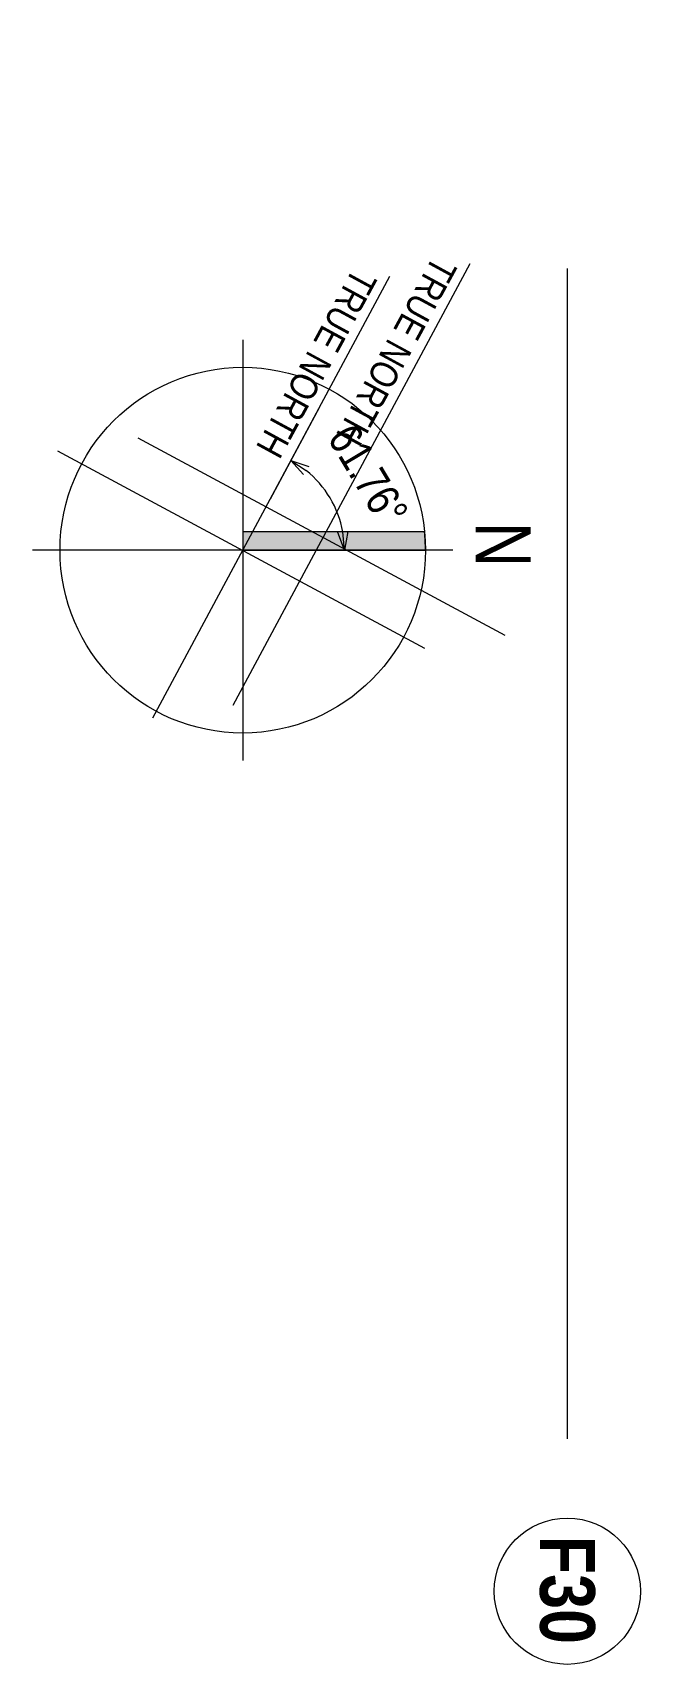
# Model space of a CAD drawing. Extents: x -14231 to 343475, y -171733 to 30720.
# Drawn here: x 203366 to 211682, y -171733 to -149424 of the extents above; entities that cross this region are included whole.
import ezdxf

# ---------------------------------------------------------------- set-up
doc = ezdxf.new("R2010")
doc.units = 0
doc.header["$LTSCALE"] = 8
doc.linetypes.add('IDA - Grid Line', pattern=[3500, 2000, -500, 500, -500])
doc.layers.get('0').update_dxf_attribs({"color": 1, "linetype": 'CONTINUOUS'})
for name, color, linetype, lineweight in [('A-_--------_A', 7, 'CONTINUOUS', 9), ('A-_ANOTGRID_E', 7, 'CONTINUOUS', 9), ('A-_ANOTTEXT_A', 7, 'CONTINUOUS', 9), ('A-ANOT----_D', 7, 'CONTINUOUS', 9)]:
    doc.layers.add(name, color=color, linetype=linetype, lineweight=lineweight)
doc.layers.add('A-_--------_E-', color=7, linetype='CONTINUOUS', lineweight=9, true_color=0x00a600)
doc.styles.add('Arial Narrow', font='ARIALN.TTF', dxfattribs={"height": 0.2})
doc.styles.add('Arial Narrow_1', font='ARIALN.TTF', dxfattribs={"height": 0.18})
doc.styles.add('Arial Narrow_B', font='ARIALNB.TTF', dxfattribs={"height": 750})
doc.styles.add('Arial_1', font='arial.ttf', dxfattribs={"width": 0.8, "height": 450})

# ---------------------------------------------------------------- blocks, each defined once
blk = doc.blocks.new('Grid - 4 mm Dia-18759-PH1 LEVEL 3 - PROBE')
at = {"layer": 'A-_ANOTGRID_E', "color": 253, "true_color": 0xaaaaaa}
blk.add_circle((0, 0), 4, dxfattribs=at)
blk = doc.blocks.new('_Open30')
at = {"color": 0, "linetype": 'ByBlock', "lineweight": -2}
for p, q in [((-1, 0.268), (0, 0)), ((0, 0), (-1, -0.268)), ((0, 0), (-1, 0))]:
    blk.add_line(p, q, dxfattribs=at)

msp = doc.modelspace()

# ---------------------------------------------------------------- hatches: boundary and pattern name
at = {"layer": 'A-_--------_A'}
h = msp.add_hatch(color=256, dxfattribs=at)
edge = h.paths.add_edge_path()
edge.add_line((206241.4619, -156250.026), (208728.9305, -156250.026))
edge.add_arc((206241.4619, -156500.026), 2500, 0, 5.73917048, ccw=False)
edge.add_line((208741.4619, -156500.026), (206241.4619, -156500.026))
edge.add_line((206241.4619, -156500.026), (206241.4619, -156250.026))

# ---------------------------------------------------------------- linework, layer by layer
for p, q in [((206241.4619, -153625.026), (206241.4619, -159375.026)), ((206241.4619, -156250.026), (206241.4619, -156500.026)), ((208728.9305, -156250.026), (206241.4619, -156250.026)), ((209116.4619, -156500.026), (203366.4619, -156500.026)), ((206241.4619, -156500.026), (208741.4619, -156500.026))]:
    msp.add_line(p, q, dxfattribs=at)
msp.add_circle((206241.4619, -156500.026), 2500, dxfattribs=at)
msp.add_arc((206241.4619, -156500.026), 2500, 0, 5.73917048, dxfattribs=at)
at = {"layer": 'A-_--------_E-', "color": 7}
for p, q in [((206109.4827, -158618.8298), (209352.417, -152580.9082)), ((205009.4827, -158793.8109), (208252.417, -152755.8893)), ((204808.094, -154965.7539), (209829.642, -157662.7996)), ((203708.094, -155140.7351), (208729.642, -157837.7808))]:
    msp.add_line(p, q, dxfattribs=at)
at = {"layer": 'A-_ANOTGRID_E', "color": 254, "linetype": 'IDA - Grid Line', "true_color": 0xd4d4d4}
msp.add_line((210682.2899, -12650.3661), (210682.2899, -169732.6721), dxfattribs=at)
at = {"layer": 'A-ANOT----_D'}
for p, q in [((207290.6445, -154546.5846), (206616.3831, -155801.9716)), ((208458.8292, -156500.026), (207033.8292, -156500.026))]:
    msp.add_line(p, q, dxfattribs=at)
msp.add_arc((206241.4619, -156500.026), 1392.3673, 10.30134507, 51.45865493, dxfattribs=at)

# ---------------------------------------------------------------- block references
at = {"layer": 'A-_ANOTGRID_E', "color": 254, "lineweight": 5, "true_color": 0xd4d4d4, "xscale": 249.9999999999999, "yscale": 249.9999999999999, "zscale": 249.9999999999999, "rotation": 179.9999999999995}
msp.add_blockref('Grid - 4 mm Dia-18759-PH1 LEVEL 3 - PROBE', (210682.2899, -170732.6721), dxfattribs=at)
at = {"layer": 'A-ANOT----_D', "xscale": 250, "yscale": 250, "zscale": 250}
for p, rotation in [((206900.2826, -155273.3876), 146.6093274653355), ((207633.8292, -156500.026), 275.1506725346607)]:
    msp.add_blockref('_Open30', p, dxfattribs=dict(at, rotation=rotation))

# ---------------------------------------------------------------- texts
at = {"layer": 'A-_--------_A', "insert": (210179.8249, -156113.8289), "char_height": 750, "width": 761.603125, "attachment_point": 1, "rotation": 270, "style": 'Arial Narrow'}
msp.add_mtext('N', dxfattribs=at)
at = {"layer": 'A-_ANOTGRID_E', "color": 253, "true_color": 0xaaaaaa, "insert": (211060.4076, -169973.7233), "char_height": 750, "width": 1803.796875, "attachment_point": 1, "rotation": 270, "style": 'Arial Narrow_B'}
msp.add_mtext('F30', dxfattribs=at)
at = {"layer": 'A-_ANOTTEXT_A', "style": 'Arial Narrow_1'}
msp.add_text('TRUE NORTH', height=375, rotation=241.45350003, dxfattribs=at).set_placement((207758.4167, -152621.8997))
at = {"layer": 'A-_ANOTTEXT_A', "insert": (209182.6938, -152635.5579), "char_height": 375, "width": 3447.25625, "attachment_point": 1, "rotation": 241.45350003, "style": 'Arial Narrow_1'}
msp.add_mtext('TRUE NORTH', dxfattribs=at)
at = {"layer": 'A-ANOT----_D', "insert": (207955.4828, -155475.0181), "char_height": 450, "width": 1720.628237, "attachment_point": 5, "rotation": 300.88, "style": 'Arial_1'}
msp.add_mtext('\\A1;61.76°', dxfattribs=at)

doc.saveas('drawing.dxf')
